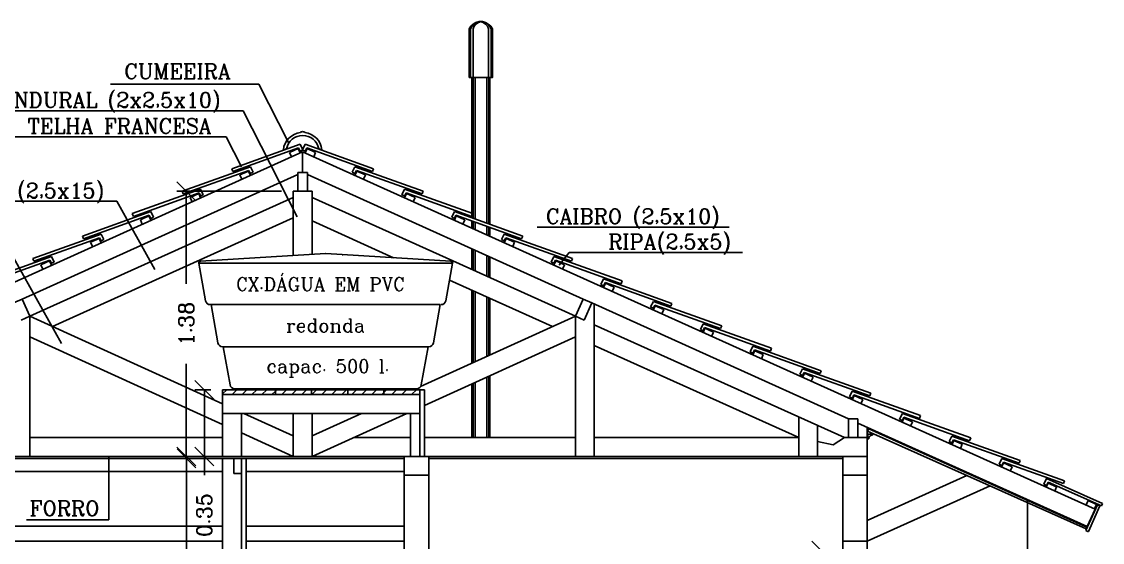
# Model space of a CAD drawing. Extents: x -7 to 226, y -20 to 32.
# Drawn here: x 131.15 to 136.9, y 3.65 to 6.42 of the extents above; entities that cross this region are included whole.
import ezdxf
from ezdxf.enums import TextEntityAlignment as Align

# ---------------------------------------------------------------- set-up
doc = ezdxf.new("R2010")
doc.units = 0
doc.header["$LTSCALE"] = 20
doc.linetypes.add('DASHED2', pattern=[0.375, 0.25, -0.125])
doc.layers.get('0').update_dxf_attribs({"linetype": 'CONTINUOUS'})
doc.layers.get('DEFPOINTS').update_dxf_attribs({"linetype": 'CONTINUOUS'})
for name, color, linetype in [('CONCRETO', 5, 'CONTINUOUS'), ('DIM', 244, 'CONTINUOUS'), ('EQUIPAMENTOS', 1, 'CONTINUOUS'), ('MADEIRAME', 244, 'CONTINUOUS'), ('PAREDE', 250, 'CONTINUOUS'), ('PEDRA', 250, 'CONTINUOUS'), ('TELHADO', 1, 'CONTINUOUS'), ('TEXTO', 244, 'CONTINUOUS'), ('VIEW', 210, 'CONTINUOUS'), ('VISTAL', 30, 'CONTINUOUS'), ('VISTAP', 244, 'CONTINUOUS')]:
    doc.layers.add(name, color=color, linetype=linetype)
doc.styles.add('ROMANC', font='romanc.shx', dxfattribs={"height": 0.08})
doc.dimstyles.new('ROMANC', dxfattribs={"dimtxt": 0.1, "dimasz": 0.18, "dimexe": 0.05, "dimexo": 0.0625, "dimgap": 0.09, "dimtad": 0, "dimzin": 0, "dimtxsty": 'ROMANC', "dimblk1": 'NONE', "dimblk2": 'NONE', "dimsah": 1, "dimcen": 0.09, "dimclrd": 244, "dimclre": 244, "dimclrt": 244, "dimazin": 3, "dimtfac": 1, "dimtdec": 4, "dimtofl": 0, "dimtmove": 0, "dimatfit": 3, "dimtolj": 1, "dimtzin": 0})

# ---------------------------------------------------------------- blocks, each defined once
blk = doc.blocks.new('*X12')
at = {"color": 0, "linetype": 'CONTINUOUS'}
for p, q in [((11.5633, -3.7632), (11.5851, -3.7415)), ((11.6131, -3.7665), (11.6381, -3.7415)), ((11.6661, -3.7665), (11.6911, -3.7415)), ((11.7192, -3.7665), (11.7442, -3.7415)), ((11.7722, -3.7665), (11.7972, -3.7415)), ((11.8252, -3.7665), (11.8443, -3.7474)), ((11.8443, -3.7474), (11.8502, -3.7415)), ((11.8783, -3.7665), (11.9033, -3.7415)), ((11.9313, -3.7665), (11.9563, -3.7415)), ((11.9843, -3.7665), (12.0093, -3.7415)), ((12.0374, -3.7665), (12.0624, -3.7415)), ((12.0904, -3.7665), (12.1154, -3.7415)), ((12.1434, -3.7665), (12.1684, -3.7415)), ((12.1965, -3.7665), (12.2215, -3.7415)), ((12.2495, -3.7665), (12.2745, -3.7415)), ((12.3025, -3.7665), (12.3275, -3.7415)), ((12.3556, -3.7665), (12.3806, -3.7415)), ((12.4086, -3.7665), (12.4203, -3.7547)), ((12.4203, -3.7547), (12.4336, -3.7415)), ((12.4616, -3.7665), (12.4866, -3.7415)), ((12.5147, -3.7665), (12.5397, -3.7415)), ((12.5677, -3.7665), (12.5927, -3.7415))]:
    blk.add_line(p, q, dxfattribs=at)
blk = doc.blocks.new('_OBLIQUE')
at = {"color": 0, "linetype": 'BYBLOCK'}
blk.add_line((-0.5, -0.5), (0.5, 0.5), dxfattribs=at)
blk = doc.blocks.new('*D74')
at = {"color": 244, "linetype": 'BYBLOCK'}
for p, q in [((120.2279, -2.5857), (120.0486, -2.5857)), ((120.0986, -2.5857), (120.0986, -3.6688)), ((120.0986, -5.1757), (120.0986, -4.0926)), ((120.2279, -5.1757), (120.0486, -5.1757))]:
    blk.add_line(p, q, dxfattribs=at)
at = {"layer": 'DEFPOINTS', "color": 0, "linetype": 'BYBLOCK'}
for p in [(120.2904, -2.5857), (120.0986, -5.1757), (120.2904, -5.1757)]:
    blk.add_point(p, dxfattribs=at)
at = {"color": 244, "linetype": 'BYBLOCK', "xscale": 0.1, "yscale": 0.1, "zscale": 0.1}
for p, rotation in [((120.0986, -2.5857), 90), ((120.0986, -5.1757), 270)]:
    blk.add_blockref('_OBLIQUE', p, dxfattribs=dict(at, rotation=rotation))
at = {"color": 244, "linetype": 'BYBLOCK', "insert": (120.0986, -3.8807), "char_height": 0.08, "attachment_point": 5, "rotation": 90, "style": 'ROMANC'}
blk.add_mtext('\\A1;{2.60}', dxfattribs=at)
blk = doc.blocks.new('*D76')
at = {"color": 244, "linetype": 'BYBLOCK'}
for p, q in [((123.5229, -3.0757), (123.4221, -3.0757)), ((123.4721, -3.0757), (123.4721, -3.0757)), ((123.5229, -3.6757), (123.4221, -3.6757)), ((123.4721, -3.6757), (123.4721, -3.8757))]:
    blk.add_line(p, q, dxfattribs=at)
at = {"layer": 'DEFPOINTS', "color": 0, "linetype": 'BYBLOCK'}
for p in [(123.5854, -3.0757), (123.4721, -3.6757), (123.5854, -3.6757)]:
    blk.add_point(p, dxfattribs=at)
at = {"color": 244, "linetype": 'BYBLOCK', "xscale": 0.1, "yscale": 0.1, "zscale": 0.1}
for p, rotation in [((123.4721, -3.0757), 270), ((123.4721, -3.6757), 90)]:
    blk.add_blockref('_OBLIQUE', p, dxfattribs=dict(at, rotation=rotation))
at = {"color": 244, "linetype": 'BYBLOCK', "insert": (123.4721, -3.3757), "char_height": 0.08, "attachment_point": 5, "rotation": 90, "style": 'ROMANC'}
blk.add_mtext('\\A1;0.60', dxfattribs=at)
blk = doc.blocks.new('*D79')
at = {"color": 244, "linetype": 'BYBLOCK'}
for p, q in [((120.6029, -1.1663), (120.0473, -1.1663)), ((120.0973, -1.1663), (120.0973, -1.6591)), ((120.0973, -2.5757), (120.0973, -2.0829)), ((120.6029, -2.5757), (120.0473, -2.5757))]:
    blk.add_line(p, q, dxfattribs=at)
at = {"layer": 'DEFPOINTS', "color": 0, "linetype": 'BYBLOCK'}
for p in [(120.6654, -1.1663), (120.0973, -2.5757), (120.6654, -2.5757)]:
    blk.add_point(p, dxfattribs=at)
at = {"color": 244, "linetype": 'BYBLOCK', "xscale": 0.1, "yscale": 0.1, "zscale": 0.1}
for p, rotation in [((120.0973, -1.1663), 90), ((120.0973, -2.5757), 270)]:
    blk.add_blockref('_OBLIQUE', p, dxfattribs=dict(at, rotation=rotation))
at = {"color": 244, "linetype": 'BYBLOCK', "insert": (120.0973, -1.871), "char_height": 0.08, "attachment_point": 5, "rotation": 90, "style": 'ROMANC'}
blk.add_mtext('\\A1;{1.38}', dxfattribs=at)
blk = doc.blocks.new('*D112')
at = {"color": 244, "linetype": 'BYBLOCK'}
for p, q in [((132.1608, 4.4628), (132.0763, 4.4628)), ((132.1263, 4.4628), (132.1263, 4.109)), ((132.1608, 4.109), (132.0763, 4.109)), ((132.1263, 4.109), (132.1263, 4.009))]:
    blk.add_line(p, q, dxfattribs=at)
at = {"layer": 'DEFPOINTS', "color": 0, "linetype": 'BYBLOCK'}
for p in [(132.2233, 4.4628), (132.1263, 4.109), (132.2233, 4.109)]:
    blk.add_point(p, dxfattribs=at)
at = {"color": 244, "linetype": 'BYBLOCK', "xscale": 0.1, "yscale": 0.1, "zscale": 0.1}
for p, rotation in [((132.1263, 4.4628), 90), ((132.1263, 4.109), 270)]:
    blk.add_blockref('_OBLIQUE', p, dxfattribs=dict(at, rotation=rotation))
at = {"color": 244, "linetype": 'BYBLOCK', "insert": (132.1263, 3.7971), "char_height": 0.08, "attachment_point": 5, "rotation": 90, "style": 'ROMANC'}
blk.add_mtext('\\A1;0.35', dxfattribs=at)

msp = doc.modelspace()

# ---------------------------------------------------------------- linework, layer by layer
at = {"layer": 'CONCRETO', "color": 244, "linetype": 'CONTINUOUS'}
for p, q in [((135.5281, 4.209), (135.468, 4.1713)), ((135.468, 4.1713), (135.385, 4.1884))]:
    msp.add_line(p, q, dxfattribs=at)
at = {"layer": 'CONCRETO'}
for p, q in [((133.1883, 4.009), (133.1883, 4.109)), ((133.1883, 4.109), (133.3183, 4.109)), ((133.3183, 4.009), (133.3183, 4.109)), ((135.5183, 4.009), (135.5183, 4.109)), ((135.5183, 4.109), (135.6483, 4.109)), ((135.6483, 4.009), (135.6483, 4.109)), ((135.5183, 3.609), (135.5183, 3.659)), ((135.6483, 3.609), (135.6483, 3.659))]:
    msp.add_line(p, q, dxfattribs=at)
at = {"layer": 'CONCRETO', "color": 3}
for p, q in [((133.1883, 4.009), (133.3183, 4.009)), ((135.5183, 4.009), (135.6483, 4.009)), ((135.6483, 3.659), (135.5183, 3.659))]:
    msp.add_line(p, q, dxfattribs=at)
at = {"layer": 'EQUIPAMENTOS', "color": 244, "linetype": 'CONTINUOUS'}
for p, q in [((132.1049, 5.1467), (132.7694, 5.1871)), ((133.4364, 5.1467), (132.7719, 5.1871)), ((132.7707, 5.1369), (132.0955, 5.1369)), ((132.1324, 4.9364), (132.0968, 5.1369)), ((132.7707, 5.1369), (133.4458, 5.1369)), ((133.409, 4.9364), (133.4446, 5.1369)), ((132.5411, 4.9158), (132.157, 4.9158)), ((132.5411, 4.9158), (132.157, 4.9158)), ((132.1974, 4.7131), (132.1614, 4.9158)), ((133.3799, 4.9158), (132.5411, 4.9158)), ((133.3799, 4.9158), (132.5411, 4.9158)), ((133.3439, 4.7131), (133.3799, 4.9158)), ((133.3193, 4.6925), (132.222, 4.6925)), ((133.3193, 4.6925), (132.222, 4.6925)), ((132.2625, 4.4897), (132.2265, 4.6925)), ((133.2789, 4.4897), (133.3149, 4.6925)), ((132.7707, 4.4691), (132.2871, 4.4691)), ((132.7707, 4.4691), (133.2543, 4.4691))]:
    msp.add_line(p, q, dxfattribs=at)
at = {"layer": 'EQUIPAMENTOS', "color": 30, "linetype": 'CONTINUOUS'}
for centre in [(132.8594, 5.1705), (132.8606, 5.1705)]:
    msp.add_arc(centre, 0.01, 86.52046, 93.47954, dxfattribs=at)
at = {"layer": 'EQUIPAMENTOS', "color": 244, "linetype": 'CONTINUOUS'}
for centre, radius, start, end in [((132.1055, 5.1367), 0.01, 93.47954, 180), ((133.4358, 5.1367), 0.01, 0, 86.52046), ((132.157, 4.9408), 0.025, 190.06944, 270), ((133.3844, 4.9408), 0.025, 270, 349.93056), ((132.222, 4.7175), 0.025, 190.06944, 270), ((133.3193, 4.7175), 0.025, 270, 349.93056), ((132.2871, 4.4941), 0.025, 190.06944, 270), ((133.2543, 4.4941), 0.025, 270, 349.93056)]:
    msp.add_arc(centre, radius, start, end, dxfattribs=at)
at = {"layer": 'MADEIRAME', "color": 30, "linetype": 'CONTINUOUS'}
for p, q in [((131.6267, 6.0884), (132.4152, 6.0884)), ((132.4152, 6.0884), (132.5728, 5.7784)), ((130.8844, 5.9466), (132.3318, 5.9466)), ((132.3318, 5.9466), (132.6186, 5.3824)), ((131.109, 5.8076), (132.2426, 5.8076)), ((132.2426, 5.8076), (132.3233, 5.6487)), ((130.6406, 5.4649), (131.6614, 5.4649)), ((131.6614, 5.4649), (131.8626, 5.1031)), ((133.8946, 5.328), (134.9153, 5.328)), ((131.0643, 5.2516), (131.3663, 4.7086)), ((134.0653, 5.1927), (134.0115, 5.1248)), ((134.0653, 5.1927), (134.9859, 5.1927)), ((135.6563, 4.2567), (135.6504, 4.2434)), ((131.6184, 3.7723), (131.6184, 4.1056)), ((136.501, 3.5449), (136.501, 3.8782)), ((136.8718, 3.8524), (136.8855, 3.8463)), ((136.8983, 3.8584), (136.8929, 3.8462)), ((131.1801, 3.7723), (131.6184, 3.7723))]:
    msp.add_line(p, q, dxfattribs=at)
at = {"layer": 'MADEIRAME'}
for p, q in [((132.5791, 5.7243), (132.6247, 5.7448)), ((132.7175, 5.7243), (132.6719, 5.7448)), ((127.677, 3.481), (132.6483, 5.7281)), ((136.8592, 3.8287), (132.6483, 5.7281)), ((131.1572, 4.9454), (132.6233, 5.6071)), ((132.3148, 5.605), (132.3603, 5.6256)), ((134.1394, 4.9454), (132.6733, 5.6071)), ((132.9818, 5.605), (132.9362, 5.6256)), ((132.5983, 5.1746), (132.5983, 5.5184)), ((132.6983, 5.1807), (132.6983, 5.5184)), ((131.1983, 4.8543), (132.5983, 5.4861)), ((132.0504, 5.4857), (132.096, 5.5063)), ((133.4471, 5.1482), (132.6983, 5.4861)), ((133.2462, 5.4857), (133.2006, 5.5063)), ((131.3196, 4.7993), (132.5983, 5.3764)), ((131.7861, 5.3664), (131.8317, 5.387)), ((133.1314, 5.1653), (132.6983, 5.3607)), ((133.5105, 5.3664), (133.4649, 5.387)), ((131.5218, 5.2471), (131.5674, 5.2677)), ((133.7748, 5.2471), (133.7292, 5.2677)), ((131.2575, 5.1278), (131.303, 5.1484)), ((134.0983, 4.8543), (133.4471, 5.1482)), ((134.0391, 5.1278), (133.9936, 5.1484)), ((133.977, 4.7993), (133.429, 5.0466)), ((134.3035, 5.0085), (134.2579, 5.0291)), ((135.5495, 4.309), (134.185, 4.9248)), ((134.1983, 4.109), (134.1983, 4.9188)), ((134.5678, 4.8892), (134.5222, 4.9098)), ((131.1983, 4.109), (131.1983, 4.8543)), ((132.2233, 4.3891), (131.1984, 4.8543)), ((133.2755, 4.4808), (134.0982, 4.8543)), ((134.0983, 4.109), (134.0983, 4.8543)), ((135.5281, 4.209), (134.1983, 4.8091)), ((134.8321, 4.7699), (134.7865, 4.7905)), ((132.2233, 4.2792), (131.1983, 4.7445)), ((133.2959, 4.3803), (134.0983, 4.7445)), ((135.285, 4.209), (134.1983, 4.6994)), ((135.0964, 4.6506), (135.0509, 4.6712)), ((135.3608, 4.5313), (135.3152, 4.5519)), ((135.6251, 4.4121), (135.5795, 4.4326)), ((132.5983, 4.2188), (132.3362, 4.3378)), ((132.5983, 4.109), (132.5983, 4.3378)), ((132.6983, 4.2188), (132.9603, 4.3378)), ((132.6983, 4.109), (133.2023, 4.3378)), ((132.6983, 4.109), (132.6983, 4.3378)), ((135.8894, 4.2928), (135.8439, 4.3133)), ((136.8182, 3.7377), (135.5995, 4.2865)), ((131.1983, 4.209), (132.2233, 4.209)), ((132.5983, 4.109), (132.3233, 4.2338)), ((133.2209, 4.209), (132.9186, 4.209)), ((134.0983, 4.209), (133.2959, 4.209)), ((135.285, 4.209), (134.1983, 4.209)), ((135.6483, 4.209), (135.5281, 4.209)), ((136.1538, 4.1735), (136.1082, 4.194)), ((129.6733, 4.109), (133.1883, 4.109)), ((129.7733, 4.099), (132.3483, 4.099)), ((132.3483, 4.099), (133.1883, 4.099)), ((133.3183, 4.109), (135.5183, 4.109)), ((133.3183, 4.099), (135.5183, 4.099)), ((136.4181, 4.0542), (136.3725, 4.0747)), ((136.1788, 4.0076), (135.6483, 3.7687)), ((136.6551, 3.9472), (136.6095, 3.9678)), ((136.3014, 3.9529), (135.6483, 3.6583)), ((136.8675, 3.8538), (136.8219, 3.8744))]:
    msp.add_line(p, q, dxfattribs=at)
at = {"layer": 'MADEIRAME', "linetype": 'CONTINUOUS'}
for p, q in [((132.6247, 5.7448), (132.635, 5.7221)), ((132.6719, 5.7448), (132.6616, 5.7221)), ((132.5791, 5.7243), (132.5894, 5.7015)), ((132.6483, 5.6184), (132.6483, 5.7281)), ((132.6483, 5.6184), (132.6483, 5.7281)), ((132.7175, 5.7243), (132.7072, 5.7015)), ((132.3148, 5.605), (132.3251, 5.5822)), ((132.3603, 5.6256), (132.3706, 5.6028)), ((132.9362, 5.6256), (132.926, 5.6028)), ((132.9818, 5.605), (132.9715, 5.5822)), ((132.5983, 5.5184), (132.6233, 5.5184)), ((132.6733, 5.5184), (132.6983, 5.5184)), ((132.0504, 5.4857), (132.0607, 5.4629)), ((132.096, 5.5063), (132.1063, 5.4835)), ((133.2006, 5.5063), (133.1903, 5.4835)), ((133.2462, 5.4857), (133.2359, 5.4629)), ((131.7861, 5.3664), (131.7964, 5.3436)), ((131.8317, 5.387), (131.842, 5.3642)), ((133.4649, 5.387), (133.4546, 5.3642)), ((133.5105, 5.3664), (133.5002, 5.3436)), ((131.5218, 5.2471), (131.5321, 5.2243)), ((131.5674, 5.2677), (131.5776, 5.2449)), ((133.7292, 5.2677), (133.7189, 5.2449)), ((133.7748, 5.2471), (133.7645, 5.2243)), ((131.2575, 5.1278), (131.2677, 5.105)), ((131.303, 5.1484), (131.3133, 5.1256)), ((133.9936, 5.1484), (133.9833, 5.1256)), ((134.0391, 5.1278), (134.0288, 5.105)), ((134.2579, 5.0291), (134.2476, 5.0063)), ((134.3035, 5.0085), (134.2932, 4.9857)), ((134.5222, 4.9098), (134.5119, 4.887)), ((134.5678, 4.8892), (134.5575, 4.8664)), ((134.7865, 4.7905), (134.7763, 4.7677)), ((134.8321, 4.7699), (134.8218, 4.7471)), ((135.0509, 4.6712), (135.0406, 4.6484)), ((135.0964, 4.6506), (135.0862, 4.6278)), ((135.3152, 4.5519), (135.3049, 4.5291)), ((135.3608, 4.5313), (135.3505, 4.5086)), ((135.5795, 4.4326), (135.5692, 4.4098)), ((135.6251, 4.4121), (135.6148, 4.3893)), ((135.285, 4.109), (135.285, 4.3187)), ((135.8439, 4.3133), (135.8336, 4.2905)), ((135.385, 4.109), (135.385, 4.2736)), ((135.8894, 4.2928), (135.8791, 4.27)), ((136.1082, 4.194), (136.0979, 4.1712)), ((136.1538, 4.1735), (136.1435, 4.1507)), ((136.3725, 4.0747), (136.3622, 4.052)), ((136.4181, 4.0542), (136.4078, 4.0314)), ((136.6095, 3.9678), (136.5992, 3.945)), ((136.6551, 3.9473), (136.6448, 3.9245)), ((136.8219, 3.8744), (136.8116, 3.8516)), ((136.8675, 3.8539), (136.8572, 3.8311))]:
    msp.add_line(p, q, dxfattribs=at)
at = {"layer": 'MADEIRAME', "color": 250, "linetype": 'CONTINUOUS'}
for p, q in [((132.6233, 5.6184), (132.6733, 5.6184)), ((132.6233, 5.5184), (132.6233, 5.6184)), ((132.6733, 5.6189), (132.6733, 5.5184)), ((132.6233, 5.5184), (132.6733, 5.5184)), ((135.5995, 4.309), (135.5495, 4.309)), ((135.5495, 4.309), (135.5495, 4.209)), ((135.5995, 4.209), (135.5995, 4.309))]:
    msp.add_line(p, q, dxfattribs=at)
at = {"layer": 'MADEIRAME', "color": 244, "linetype": 'CONTINUOUS'}
for p, q in [((135.6483, 4.109), (135.6483, 4.2645)), ((136.8592, 3.8287), (136.8182, 3.7377))]:
    msp.add_line(p, q, dxfattribs=at)
at = {"layer": 'PAREDE', "color": 30, "linetype": 'CONTINUOUS'}
for p, q in [((132.6386, 5.8347), (132.6371, 5.8304)), ((132.658, 5.8347), (132.6595, 5.8304)), ((132.2717, 5.6384), (132.6349, 5.7682)), ((132.6265, 5.7486), (132.2774, 5.6235)), ((132.5459, 5.7385), (132.5629, 5.7446)), ((132.6265, 5.7486), (132.6346, 5.7319)), ((132.6349, 5.7682), (132.6491, 5.7385)), ((132.6617, 5.7682), (132.6475, 5.7385)), ((133.0249, 5.6384), (132.6617, 5.7682)), ((132.6701, 5.7486), (132.662, 5.7319)), ((132.6701, 5.7486), (133.0192, 5.6235)), ((132.7507, 5.7385), (132.7337, 5.7446)), ((132.6491, 5.7385), (132.6346, 5.7319)), ((132.6475, 5.7385), (132.662, 5.7319)), ((132.0074, 5.5191), (132.3705, 5.6489)), ((132.3622, 5.6293), (132.0131, 5.5043)), ((132.2774, 5.6235), (132.2717, 5.6384)), ((132.3622, 5.6293), (132.3702, 5.6126)), ((132.3705, 5.6489), (132.3848, 5.6192)), ((132.9261, 5.6489), (132.9118, 5.6192)), ((133.2892, 5.5191), (132.9261, 5.6489)), ((132.9344, 5.6293), (132.9263, 5.6126)), ((132.9344, 5.6293), (133.2835, 5.5043)), ((133.0192, 5.6235), (133.0249, 5.6384)), ((132.3848, 5.6192), (132.3702, 5.6126)), ((132.9118, 5.6192), (132.9263, 5.6126)), ((131.7431, 5.3998), (132.1062, 5.5296)), ((132.0131, 5.5043), (132.0074, 5.5191)), ((132.1062, 5.5296), (132.1205, 5.4999)), ((133.1904, 5.5296), (133.1761, 5.4999)), ((133.5535, 5.3998), (133.1904, 5.5296)), ((133.2835, 5.5043), (133.2892, 5.5191)), ((132.0979, 5.51), (131.7488, 5.385)), ((132.0979, 5.51), (132.1059, 5.4933)), ((132.1205, 5.4999), (132.1059, 5.4933)), ((133.1761, 5.4999), (133.1907, 5.4933)), ((133.1987, 5.51), (133.1907, 5.4933)), ((133.1987, 5.51), (133.5478, 5.385)), ((131.4787, 5.2805), (131.8419, 5.4103)), ((131.7488, 5.385), (131.7431, 5.3998)), ((131.8419, 5.4103), (131.8562, 5.3806)), ((133.4547, 5.4103), (133.4404, 5.3806)), ((133.8179, 5.2805), (133.4547, 5.4103)), ((133.5478, 5.385), (133.5535, 5.3998)), ((131.8335, 5.3907), (131.4844, 5.2657)), ((131.8335, 5.3907), (131.8416, 5.374)), ((131.8562, 5.3806), (131.8416, 5.374)), ((133.4404, 5.3806), (133.455, 5.374)), ((133.463, 5.3907), (133.455, 5.374)), ((133.463, 5.3907), (133.8122, 5.2657)), ((131.2144, 5.1612), (131.5775, 5.291)), ((131.5775, 5.291), (131.5918, 5.2613)), ((133.719, 5.291), (133.7048, 5.2613)), ((134.0822, 5.1612), (133.719, 5.291)), ((131.5692, 5.2714), (131.2201, 5.1464)), ((131.4844, 5.2657), (131.4787, 5.2805)), ((131.5692, 5.2714), (131.5773, 5.2547)), ((131.5918, 5.2613), (131.5773, 5.2547)), ((133.7048, 5.2613), (133.7193, 5.2547)), ((133.7274, 5.2714), (133.7193, 5.2547)), ((133.7274, 5.2714), (134.0765, 5.1464)), ((133.8122, 5.2657), (133.8179, 5.2805)), ((130.9501, 5.0419), (131.3132, 5.1717)), ((131.3132, 5.1717), (131.3275, 5.142)), ((133.9834, 5.1717), (133.9691, 5.142)), ((134.3465, 5.0419), (133.9834, 5.1717)), ((131.3049, 5.1521), (130.9558, 5.0271)), ((131.2201, 5.1464), (131.2144, 5.1612)), ((131.3049, 5.1521), (131.3129, 5.1354)), ((131.3275, 5.142), (131.3129, 5.1354)), ((133.9691, 5.142), (133.9837, 5.1354)), ((133.9917, 5.1521), (133.9837, 5.1354)), ((133.9917, 5.1521), (134.3408, 5.0271)), ((134.0765, 5.1464), (134.0822, 5.1612)), ((134.2477, 5.0524), (134.2334, 5.0228)), ((134.2334, 5.0228), (134.248, 5.0161)), ((134.6108, 4.9226), (134.2477, 5.0524)), ((134.256, 5.0328), (134.248, 5.0161)), ((134.256, 5.0328), (134.6051, 4.9078)), ((134.3408, 5.0271), (134.3465, 5.0419)), ((134.512, 4.9331), (134.4977, 4.9035)), ((134.4977, 4.9035), (134.5123, 4.8968)), ((134.8752, 4.8034), (134.512, 4.9331)), ((134.5204, 4.9135), (134.5123, 4.8968)), ((134.5204, 4.9135), (134.8695, 4.7885)), ((134.6051, 4.9078), (134.6108, 4.9226)), ((134.7764, 4.8138), (134.7621, 4.7842)), ((134.7621, 4.7842), (134.7766, 4.7775)), ((135.1395, 4.6841), (134.7764, 4.8138)), ((134.7847, 4.7942), (134.7766, 4.7775)), ((134.7847, 4.7942), (135.1338, 4.6692)), ((134.8695, 4.7885), (134.8752, 4.8034)), ((135.0407, 4.6945), (135.0264, 4.6649)), ((135.0264, 4.6649), (135.041, 4.6582)), ((135.4038, 4.5648), (135.0407, 4.6945)), ((135.049, 4.6749), (135.041, 4.6582)), ((135.049, 4.6749), (135.3981, 4.5499)), ((135.1338, 4.6692), (135.1395, 4.6841)), ((135.305, 4.5752), (135.2907, 4.5456)), ((135.2907, 4.5456), (135.3053, 4.5389)), ((135.6682, 4.4455), (135.305, 4.5752)), ((135.3133, 4.5556), (135.3053, 4.5389)), ((135.3133, 4.5556), (135.6624, 4.4306)), ((135.3981, 4.5499), (135.4038, 4.5648)), ((135.5693, 4.4559), (135.5551, 4.4263)), ((135.5551, 4.4263), (135.5696, 4.4196)), ((135.9325, 4.3262), (135.5693, 4.4559)), ((135.5777, 4.4364), (135.5696, 4.4196)), ((135.5777, 4.4364), (135.9268, 4.3113)), ((135.6624, 4.4306), (135.6682, 4.4455)), ((135.8353, 4.3367), (135.821, 4.307)), ((136.1984, 4.2076), (135.8353, 4.3367)), ((135.8436, 4.3171), (135.8356, 4.3004)), ((135.8436, 4.3171), (136.1927, 4.1928)), ((135.9268, 4.3113), (135.9325, 4.3262)), ((135.821, 4.307), (135.8356, 4.3004)), ((136.098, 4.2173), (136.0837, 4.1877)), ((136.4611, 4.0876), (136.098, 4.2173)), ((136.1063, 4.1978), (136.0983, 4.1811)), ((136.1063, 4.1978), (136.4554, 4.0727)), ((136.1927, 4.1928), (136.1984, 4.2076)), ((136.0837, 4.1877), (136.0983, 4.1811)), ((136.3639, 4.0981), (136.3496, 4.0684)), ((136.6977, 3.9795), (136.3639, 4.0981)), ((136.3723, 4.0785), (136.3642, 4.0618)), ((136.3723, 4.0785), (136.692, 3.9646)), ((136.4554, 4.0727), (136.4611, 4.0876)), ((136.3496, 4.0684), (136.3642, 4.0618)), ((136.6009, 3.9912), (136.5867, 3.9615)), ((136.8983, 3.8584), (136.6009, 3.9912)), ((136.6093, 3.9716), (136.6012, 3.9549)), ((136.6093, 3.9716), (136.8929, 3.8462)), ((136.692, 3.9646), (136.6977, 3.9795)), ((136.5867, 3.9615), (136.6012, 3.9549))]:
    msp.add_line(p, q, dxfattribs=at)
at = {"layer": 'PAREDE', "linetype": 'CONTINUOUS'}
for p, q in [((131.1116, 4.9248), (131.1572, 4.9454)), ((134.185, 4.9248), (134.1394, 4.9454)), ((131.1527, 4.8337), (131.1984, 4.8543)), ((134.1439, 4.8337), (134.0982, 4.8543))]:
    msp.add_line(p, q, dxfattribs=at)
at = {"layer": 'PAREDE', "color": 3, "linetype": 'CONTINUOUS'}
for p, q in [((133.1883, 3.609), (133.1883, 4.009)), ((133.3183, 4.009), (133.3183, 3.609)), ((135.5183, 3.659), (135.5183, 4.009))]:
    msp.add_line(p, q, dxfattribs=at)
at = {"layer": 'PEDRA'}
for p, q in [((132.3233, 1.509), (132.3233, 4.099)), ((132.3483, 1.509), (132.3483, 4.099))]:
    msp.add_line(p, q, dxfattribs=at)
at = {"layer": 'PEDRA', "color": 3}
msp.add_line((135.6483, 4.009), (135.6483, 3.659), dxfattribs=at)
at = {"layer": 'TELHADO', "color": 30, "linetype": 'CONTINUOUS'}
msp.add_lwpolyline([(133.0803, 4.4628), (133.0803, 4.4378), (132.8883, 4.4378), (132.8883, 4.4628)], close=True, dxfattribs=at)
for centre, radius, start, end in [((132.6483, 5.7281), 0.103, 96.24827, 174.19626), ((132.6483, 5.7281), 0.087, 10.94119, 169.05881), ((132.6483, 5.7322), 0.103, 84.60708, 95.39292), ((132.6483, 5.7281), 0.103, 5.80374, 83.75173)]:
    msp.add_arc(centre, radius, start, end, dxfattribs=at)
at = {"layer": 'VIEW', "color": 30, "linetype": 'CONTINUOUS'}
for p, q in [((129.7733, 3.739), (132.2233, 3.739)), ((132.3483, 3.739), (133.1883, 3.739)), ((129.7733, 3.659), (132.2233, 3.659)), ((132.3483, 3.659), (133.1883, 3.659))]:
    msp.add_line(p, q, dxfattribs=at)
at = {"layer": 'VISTAL', "color": 30}
for p, q in [((133.554, 6.1235), (133.554, 5.3748)), ((133.5647, 5.371), (133.5647, 6.1235)), ((133.6266, 5.3489), (133.6266, 6.1235)), ((133.6373, 6.1235), (133.6373, 5.345)), ((133.554, 5.3581), (133.554, 5.3196)), ((133.5647, 5.3147), (133.5647, 5.3543)), ((133.6266, 5.2868), (133.6266, 5.3321)), ((133.6373, 5.3283), (133.6373, 5.282)), ((133.554, 5.2096), (133.554, 5.0999)), ((133.5647, 5.0951), (133.5647, 5.2048)), ((133.6266, 5.0671), (133.6266, 5.1768)), ((133.6373, 5.172), (133.6373, 5.0623)), ((133.554, 4.9902), (133.554, 4.6073)), ((133.5647, 4.6121), (133.5647, 4.9854)), ((133.6266, 4.6402), (133.6266, 4.9574)), ((133.6373, 4.9526), (133.6373, 4.6451)), ((133.554, 4.4974), (133.554, 4.209)), ((133.5647, 4.209), (133.5647, 4.5023)), ((133.6266, 4.209), (133.6266, 4.5304)), ((133.6373, 4.5353), (133.6373, 4.209))]:
    msp.add_line(p, q, dxfattribs=at)
at = {"layer": 'VISTAL', "linetype": 'CONTINUOUS'}
for p, q in [((129.7733, 4.029), (132.2233, 4.029)), ((132.3483, 4.029), (133.1883, 4.029))]:
    msp.add_line(p, q, dxfattribs=at)
at = {"layer": 'VISTAL', "color": 30}
for points in [[(133.5337, 6.3807), (133.5421, 6.3949), (133.5552, 6.4069), (133.5695, 6.4152), (133.5861, 6.4199), (133.604, 6.4199), (133.6206, 6.4152), (133.6349, 6.4069), (133.648, 6.3949), (133.6576, 6.3807)], [(133.5337, 6.3807), (133.5337, 6.1235), (133.5409, 6.1235), (133.5409, 6.3807)], [(133.5397, 6.3807), (133.5492, 6.3961), (133.5623, 6.4092), (133.579, 6.4176), (133.5968, 6.4199)], [(133.5599, 6.3949), (133.554, 6.3807)], [(133.5552, 6.3807), (133.5552, 6.1235)], [(133.5599, 6.3949), (133.5695, 6.4069), (133.5826, 6.4152), (133.5968, 6.4199), (133.5933, 6.4199), (133.6076, 6.4152), (133.6206, 6.4069), (133.6302, 6.3949), (133.6361, 6.3807)], [(133.6111, 6.4176), (133.5933, 6.4199)], [(133.6111, 6.4176), (133.6278, 6.4092), (133.6409, 6.3961), (133.6504, 6.3807)], [(133.6361, 6.1235), (133.6361, 6.3807)], [(133.6504, 6.3807), (133.6504, 6.1235), (133.6576, 6.1235), (133.6576, 6.3807)], [(133.6576, 6.1235), (133.5337, 6.1235)], [(133.548, 6.1235), (133.548, 5.3769)], [(133.6433, 6.1235), (133.6433, 5.3429)], [(133.548, 5.3603), (133.548, 5.3222)], [(133.6433, 5.3262), (133.6433, 5.2793)], [(133.548, 5.2123), (133.548, 5.1026)], [(133.6433, 5.1693), (133.6433, 5.0596)], [(133.548, 4.9929), (133.548, 4.6046)], [(133.6433, 4.9499), (133.6433, 4.6478)], [(133.6433, 4.538), (133.6433, 4.209)], [(133.548, 4.4947), (133.548, 4.209)]]:
    msp.add_lwpolyline(points, dxfattribs=at)
at = {"layer": 'VISTAP', "color": 250}
for p, q in [((131.1983, 4.8543), (131.1572, 4.9454)), ((134.0983, 4.8543), (134.1394, 4.9454)), ((134.1439, 4.8337), (134.185, 4.9248))]:
    msp.add_line(p, q, dxfattribs=at)
at = {"layer": 'VISTAP', "linetype": 'CONTINUOUS'}
for p, q in [((132.2233, 4.4628), (133.2959, 4.4628)), ((132.2233, 4.4378), (133.2709, 4.4378)), ((133.0803, 4.4628), (133.0803, 4.4378)), ((133.2709, 4.4628), (133.2709, 4.109)), ((133.2959, 4.4628), (133.2959, 4.109)), ((133.2709, 4.3378), (132.2233, 4.3378)), ((132.3233, 4.3378), (132.3233, 4.109)), ((133.2209, 4.3378), (133.2209, 4.109))]:
    msp.add_line(p, q, dxfattribs=at)
at = {"layer": 'VISTAP', "color": 244}
for p, q in [((132.2233, 4.109), (132.2233, 4.4628)), ((132.2833, 4.0192), (132.2833, 4.0992))]:
    msp.add_line(p, q, dxfattribs=at)
at = {"layer": 'VISTAP', "color": 244, "linetype": 'CONTINUOUS'}
for p, q in [((132.5043, 4.4628), (132.5043, 4.4378)), ((132.6963, 4.4628), (132.6963, 4.4378)), ((132.8883, 4.4628), (132.8883, 4.4378)), ((132.3233, 4.0192), (132.2833, 4.0192))]:
    msp.add_line(p, q, dxfattribs=at)
at = {"layer": 'VISTAP', "color": 30}
for p, q in [((136.8164, 3.7341), (135.6563, 4.2567)), ((136.8119, 3.7251), (135.6504, 4.2434)), ((132.2233, 1.509), (132.2233, 4.099))]:
    msp.add_line(p, q, dxfattribs=at)
at = {"layer": 'VISTAP', "color": 30, "linetype": 'DASHED2'}
for p, q in [((135.6519, 4.2277), (135.6519, 4.2027)), ((135.6769, 4.2277), (135.6519, 4.2277)), ((135.6519, 4.2027), (135.6569, 4.2027)), ((135.6769, 4.2277), (135.6769, 4.2227)), ((136.8718, 3.8524), (136.8103, 3.7158)), ((136.8855, 3.8463), (136.8239, 3.7096)), ((136.8164, 3.7341), (136.8119, 3.7251)), ((136.8103, 3.7158), (136.8237, 3.709))]:
    msp.add_line(p, q, dxfattribs=at)
at = {"layer": 'VISTAP', "color": 244, "linetype": 'CONTINUOUS'}
for points in [[(132.6963, 4.4628), (132.6963, 4.4378), (132.5043, 4.4378), (132.5043, 4.4628)], [(132.6963, 4.4628), (132.6963, 4.4378), (132.8883, 4.4378), (132.8883, 4.4628)]]:
    msp.add_lwpolyline(points, close=True, dxfattribs=at)
at = {"layer": 'VISTAP', "color": 30, "linetype": 'DASHED2'}
msp.add_arc((135.6769, 4.2027), 0.0201, 90, 180, dxfattribs=at)

# ---------------------------------------------------------------- block references
at = {"layer": 'TELHADO', "color": 30, "linetype": 'CONTINUOUS'}
msp.add_blockref('*X12', (120.66, 8.2042), dxfattribs=at)

# ---------------------------------------------------------------- texts
at = {"layer": 'DIM', "linetype": 'CONTINUOUS', "style": 'ROMANC'}
for s, p in [('CX.DÁGUA EM PVC', (132.743, 5.0363)), ('redonda', (132.7701, 4.8047)), ('capac. 500 l.', (132.782, 4.5775))]:
    msp.add_text(s, height=0.07, dxfattribs=at).set_placement(p, align=Align.MIDDLE)
at = {"layer": 'TEXTO', "linetype": 'CONTINUOUS', "style": 'ROMANC'}
for s, p in [('CUMEEIRA', (131.9833, 6.1559)), ('PENDURAL (2x2,5x10)', (131.59, 5.9973)), ('TELHA FRANCESA', (131.6757, 5.8648)), ('PERNA (2,5x15)', (131.1501, 5.5163)), ('CAIBRO (2,5x10)', (134.404, 5.3794)), ('RIPA(2,5x5)', (134.5993, 5.2441)), ('FORRO', (131.3828, 3.8339))]:
    msp.add_text(s, height=0.08, dxfattribs=at).set_placement(p, align=Align.MIDDLE)

# ---------------------------------------------------------------- dimensions: what is measured, and where the dimension line sits
at = {"layer": 'CONCRETO', "color": 30, "linetype": 'CONTINUOUS'}
dim = msp.add_linear_dim(base=(132.1263, 4.109), p1=(132.2233, 4.4628), p2=(132.2233, 4.109), angle=90, dimstyle='ROMANC', override={"dimasz": 0.1, "dimblk1": 'OBLIQUE', "dimblk2": 'OBLIQUE'}, dxfattribs=at)
dim.commit()
dim.dimension.update_dxf_attribs({"geometry": '*D112', "text_midpoint": (132.1263, 3.7971)})
at = {"layer": 'MADEIRAME', "color": 30, "linetype": 'CONTINUOUS'}
for base, p1, p2, text, picture, middle in [((132.0301, 4.109), (132.5983, 5.5184), (132.5983, 4.109), '{1.38}', '*D79', (132.0301, 4.8137)), ((132.0315, 1.509), (132.2233, 4.099), (132.2233, 1.509), '{2.60}', '*D74', (132.0315, 2.804))]:
    dim = msp.add_linear_dim(base=base, p1=p1, p2=p2, angle=90, text=text, dimstyle='ROMANC', override={"dimasz": 0.1, "dimblk1": 'OBLIQUE', "dimblk2": 'OBLIQUE'}, dxfattribs=at)
    dim.commit()
    dim.dimension.update_dxf_attribs({"geometry": picture, "text_midpoint": middle, "insert": (11.9329, 6.6847)})
dim = msp.add_linear_dim(base=(135.405, 3.009), p1=(135.5183, 3.609), p2=(135.5183, 3.009), angle=90, dimstyle='ROMANC', override={"dimasz": 0.1, "dimblk1": 'OBLIQUE', "dimblk2": 'OBLIQUE'}, dxfattribs=at)
dim.commit()
dim.dimension.update_dxf_attribs({"geometry": '*D76', "text_midpoint": (135.405, 3.309), "insert": (11.9329, 6.6847)})

doc.saveas('drawing.dxf')
